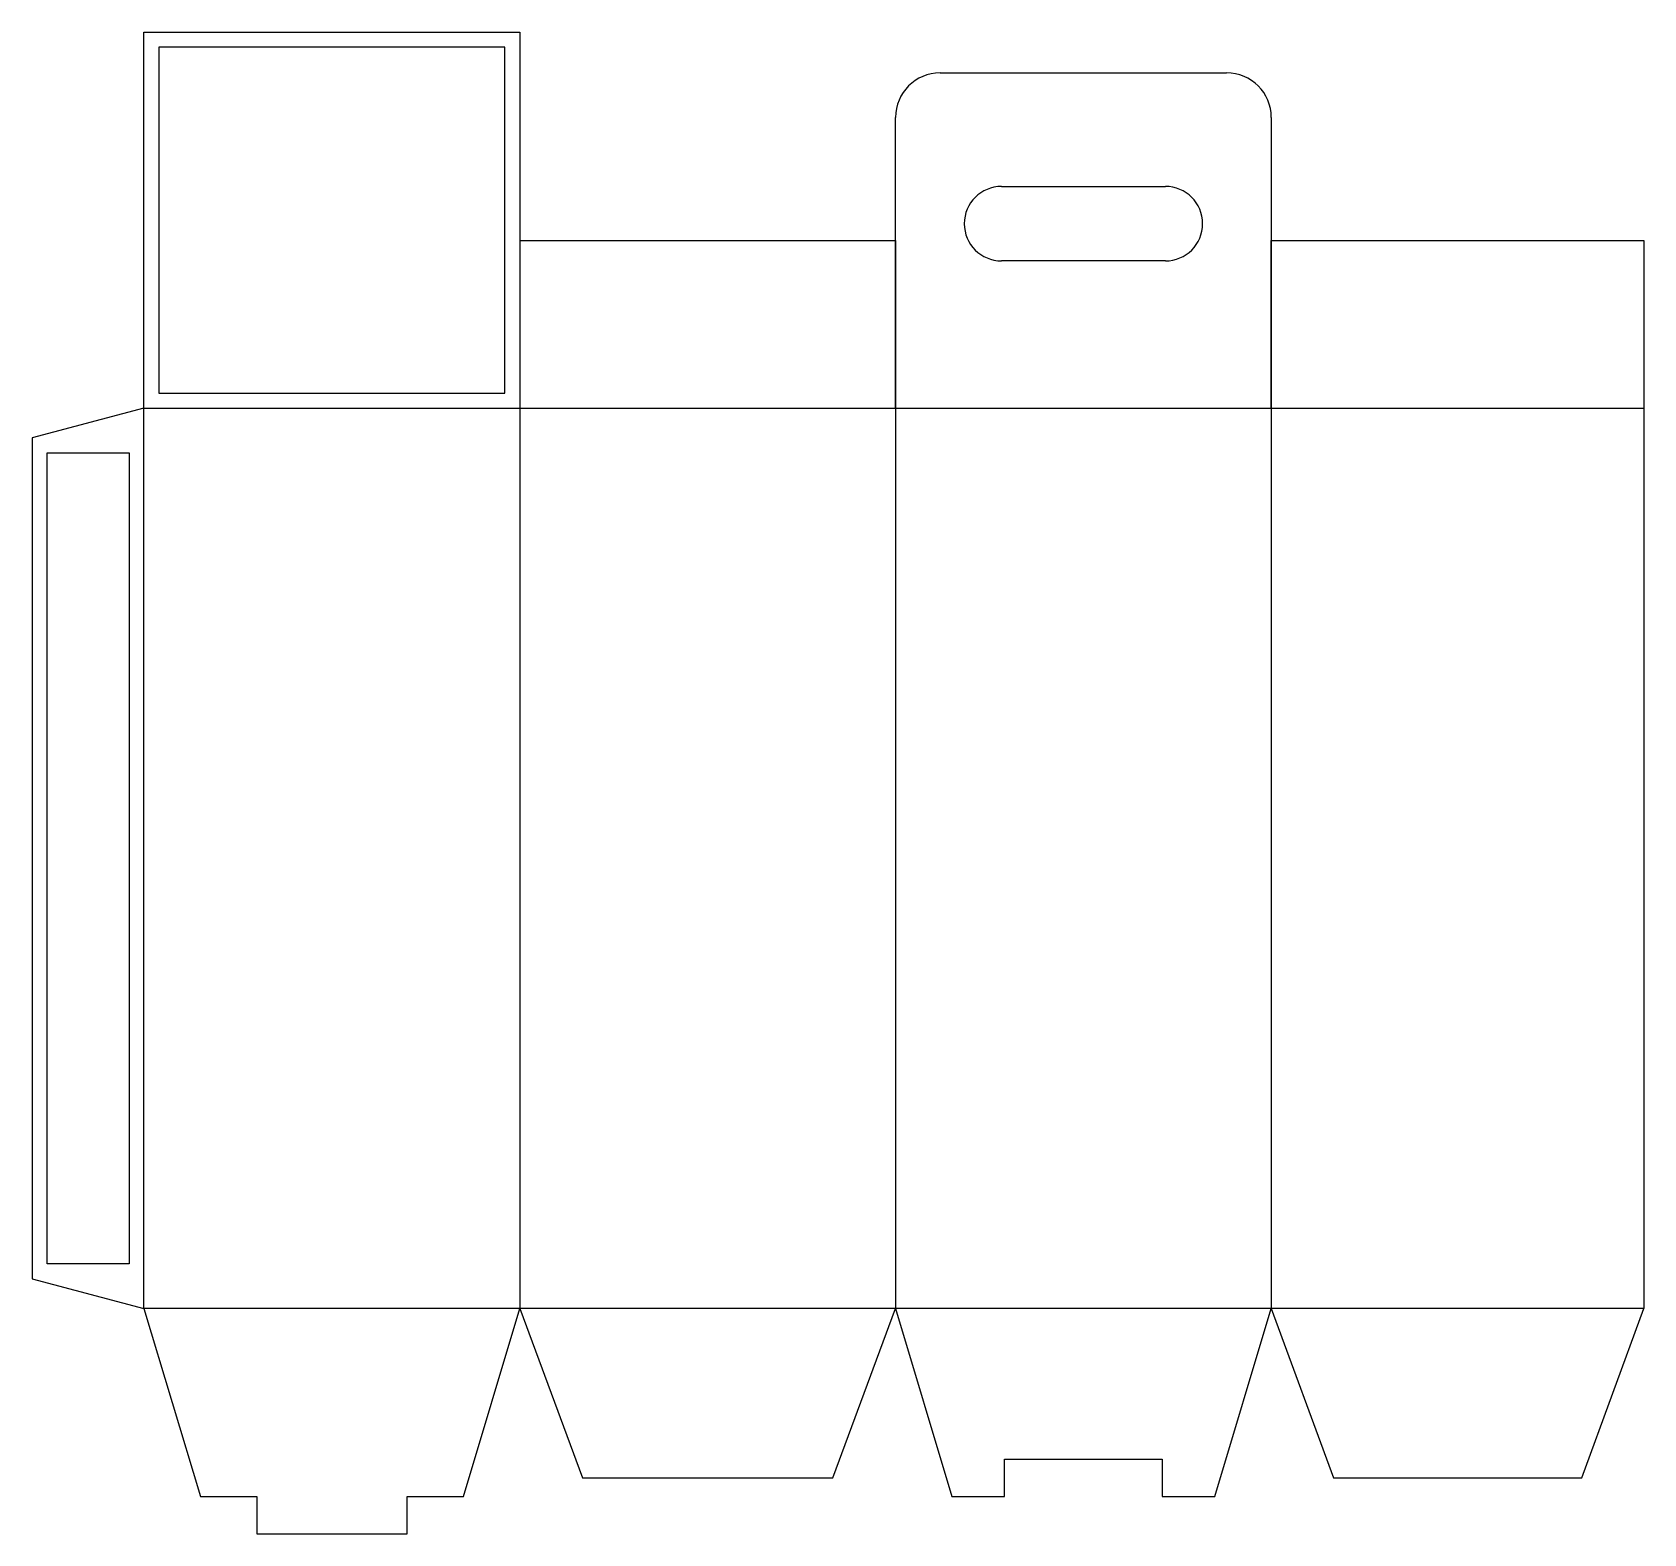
# Model space of a CAD drawing. Header units: millimetres. Extents: x 0 to 216, y 0 to 202.
import ezdxf

# ---------------------------------------------------------------- set-up
doc = ezdxf.new("R2010")
doc.units = ezdxf.units.MM
for name, color, linetype in [('CREASE', 5, 'CONTINUOUS'), ('CUT', 1, 'CONTINUOUS'), ('GLUE', 2, 'CONTINUOUS')]:
    doc.layers.add(name, color=color, linetype=linetype)

msp = doc.modelspace()

# ---------------------------------------------------------------- linework, layer by layer
at = {"layer": 'CREASE'}
for p, q in [((15, 30.225), (15, 151.125)), ((15, 151.125), (65.45, 151.125)), ((65.45, 151.125), (65.45, 30.225)), ((65.45, 151.125), (115.9, 151.125)), ((115.9, 151.125), (115.9, 30.225)), ((115.9, 151.125), (166.35, 151.125)), ((166.35, 151.125), (166.35, 30.225)), ((166.35, 151.125), (216.35, 151.125)), ((65.45, 30.225), (15, 30.225)), ((115.9, 30.225), (65.45, 30.225)), ((166.35, 30.225), (115.9, 30.225)), ((216.35, 30.225), (166.35, 30.225))]:
    msp.add_line(p, q, dxfattribs=at)
at = {"layer": 'CUT'}
for p, q in [((15, 151.125), (15, 201.575)), ((15, 201.575), (65.45, 201.575)), ((65.45, 201.575), (65.45, 173.625)), ((121.9, 196.125), (160.35, 196.125)), ((115.9, 151.125), (115.9, 190.125)), ((166.35, 190.125), (166.35, 151.125)), ((130.125, 180.875), (152.125, 180.875)), ((65.45, 173.625), (65.45, 151.125)), ((65.45, 173.625), (115.9, 173.625)), ((115.9, 173.625), (115.9, 151.125)), ((166.35, 151.125), (166.35, 173.625)), ((166.35, 173.625), (216.35, 173.625)), ((216.35, 173.625), (216.35, 151.125)), ((152.125, 170.875), (130.125, 170.875)), ((15, 151.125), (0, 147.106)), ((216.35, 151.125), (216.35, 30.225)), ((0, 147.106), (0, 34.244)), ((0, 34.244), (15, 30.225)), ((15, 30.225), (22.568, 5)), ((57.883, 5), (65.45, 30.225)), ((65.45, 30.225), (73.858, 7.522)), ((107.492, 7.522), (115.9, 30.225)), ((115.9, 30.225), (123.468, 5)), ((158.783, 5), (166.35, 30.225)), ((166.35, 30.225), (174.683, 7.522)), ((208.017, 7.522), (216.35, 30.225)), ((130.535, 5), (130.535, 10)), ((130.535, 10), (151.715, 10)), ((151.715, 10), (151.715, 5)), ((73.858, 7.522), (107.492, 7.522)), ((174.683, 7.522), (208.017, 7.522)), ((22.568, 5), (30.135, 5)), ((30.135, 5), (30.135, 0)), ((50.315, 0), (50.315, 5)), ((50.315, 5), (57.883, 5)), ((123.468, 5), (130.535, 5)), ((151.715, 5), (158.783, 5)), ((30.135, 0), (50.315, 0))]:
    msp.add_line(p, q, dxfattribs=at)
for centre, radius, start, end in [((121.9, 190.125), 6, 90, 180), ((160.35, 190.125), 6, 0, 90), ((130.125, 175.875), 5, 90, 180), ((152.125, 175.875), 5, 0, 90), ((130.125, 175.875), 5, 180, 270), ((152.125, 175.875), 5, 270, 0)]:
    msp.add_arc(centre, radius, start, end, dxfattribs=at)
at = {"layer": 'GLUE'}
for p, q in [((63.45, 199.575), (17, 199.575)), ((17, 199.575), (17, 153.125)), ((63.45, 153.125), (63.45, 199.575)), ((17, 153.125), (63.45, 153.125)), ((2, 145.106), (13, 145.106)), ((2, 36.244), (2, 145.106)), ((13, 145.106), (13, 36.244)), ((13, 36.244), (2, 36.244))]:
    msp.add_line(p, q, dxfattribs=at)

doc.saveas('drawing.dxf')
